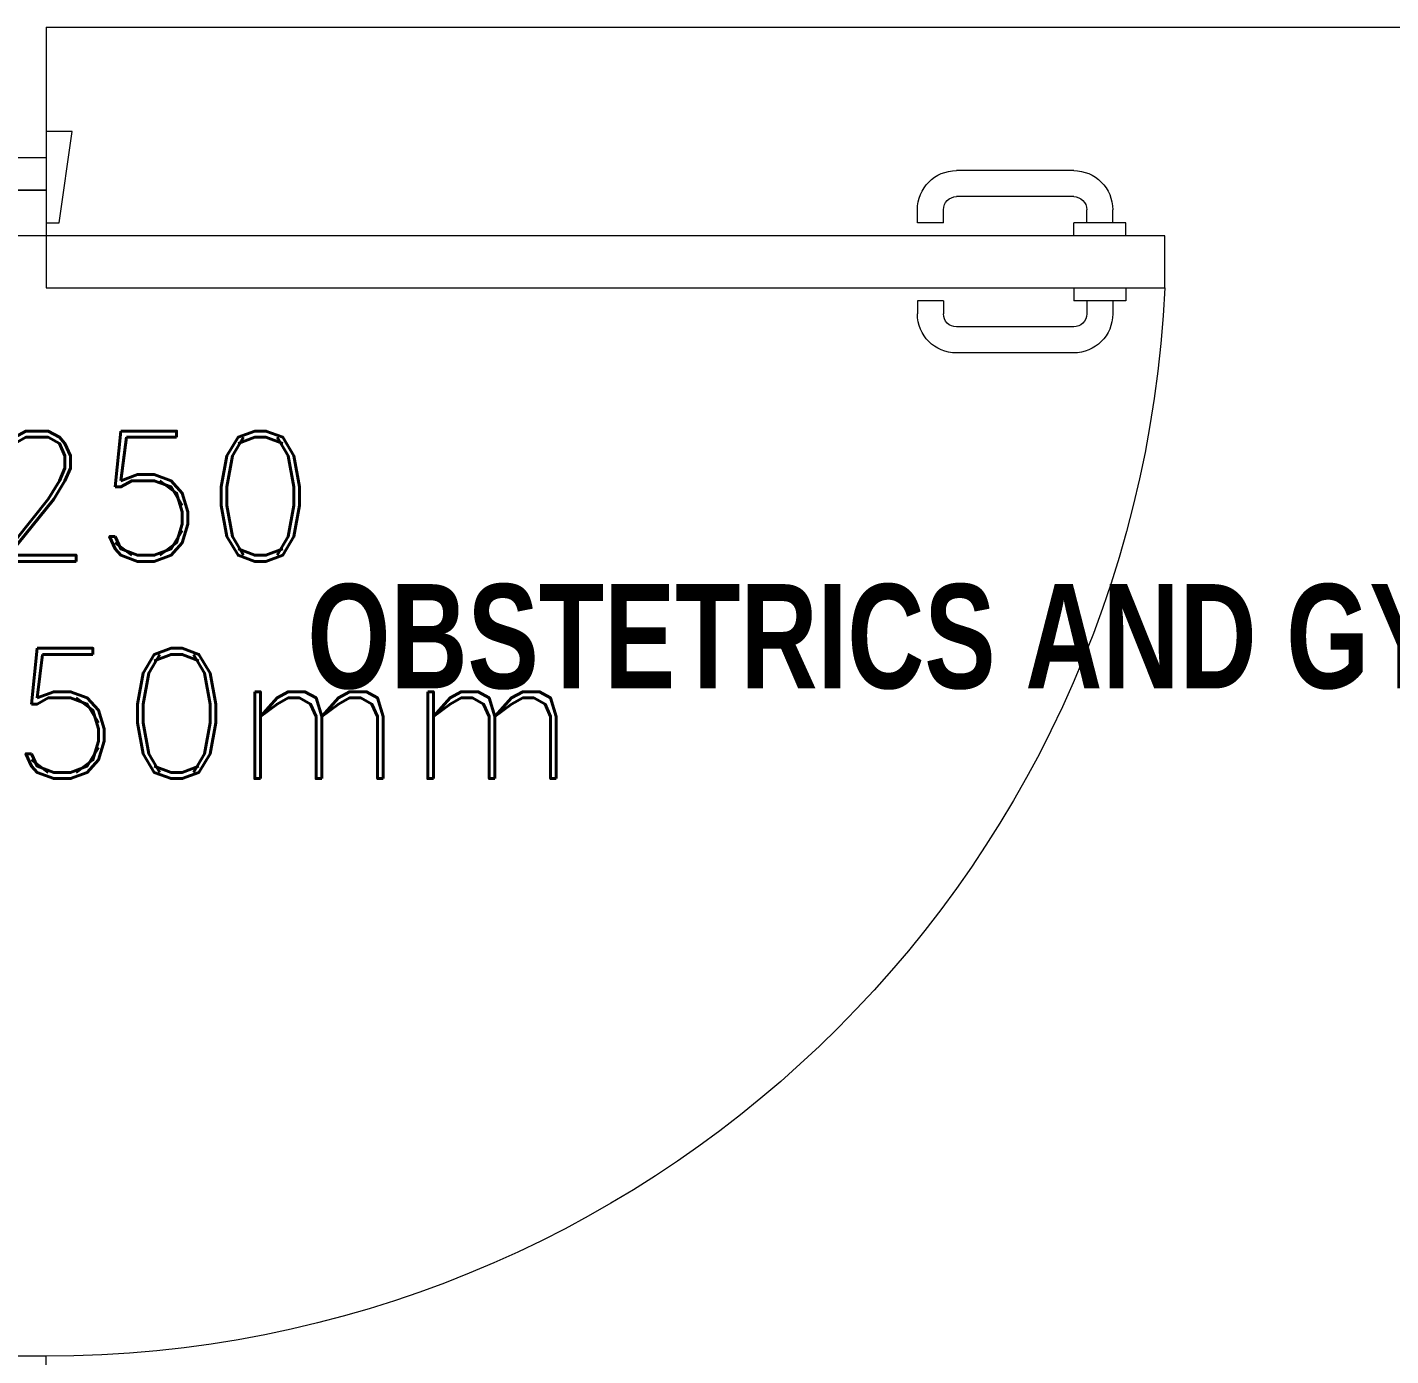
# Model space of a CAD drawing. Header units: millimetres. Extents: x -160614 to 59925, y -157025 to 0.
# Drawn here: x -46067 to -45020, y -112882 to -111863 of the extents above; entities that cross this region are included whole.
import ezdxf
from ezdxf import colors
from ezdxf.entities.mleader import LeaderData, LeaderLine
from ezdxf.math import Vec2, Vec3

# ---------------------------------------------------------------- set-up
doc = ezdxf.new("R2010")
doc.units = ezdxf.units.MM
doc.header["$LTSCALE"] = 8
for name, color, linetype, lineweight in [('72_EGR_BASE_TEXT', 9, 'Continuous', 5), ('72_EGR_EQP_TAG', 9, 'Continuous', 5), ('Walls', 9, 'Continuous', 5), ('Wooden Joinery', 9, 'Continuous', 5)]:
    doc.layers.add(name, color=color, linetype=linetype, lineweight=lineweight)
doc.layers.add('A-EXH', color=1, linetype='Continuous')
doc.layers.add('AC-EXHAUST-TXT', color=25, linetype='Continuous')
doc.styles.add('ROMAND', font='romand.shx')
doc.styles.add('X3G_ENTITY_9EC9', font='swisscl.ttf', dxfattribs={"height": 0.2})

# ---------------------------------------------------------------- blocks, each defined once
blk = doc.blocks.new('A$C72370EFE')
at = {"layer": 'Wooden Joinery'}
for p, q in [((-0.009999999999990905, -0.03000000000000114), (-0.01000000000010459, -0.07000000000000028)), ((0, -0.03000000000000114), (-0.009999999999990905, -0.03000000000000114)), ((0.04000000000019099, -0.03000000000000114), (0.0500000000001819, -0.03000000000000114)), ((0.0500000000001819, -0.03000000000000114), (0.05000000000029559, -0.07000000000000028)), ((-0.009999999999990905, -0.03999999999999915), (-0.01999999999998181, -0.03999999999999915)), ((0.0500000000001819, -0.03999999999999915), (0.0600000000001728, -0.03999999999999915)), ((-0.009999999999990905, -0.06000000000000227), (-0.01999999999998181, -0.06000000000000227)), ((0.0500000000001819, -0.06000000000000227), (0.0600000000001728, -0.06000000000000227)), ((-0.04999999999995453, -0.07000000000000028), (-0.04999999999984084, -0.1600000000000037)), ((-0.02999999999997272, -0.07000000000000028), (-0.02999999999985903, -0.1600000000000037)), ((0, -0.07000000000000028), (-0.009999999999990905, -0.07000000000000028)), ((0.04000000000019099, -0.07000000000000028), (0.0500000000001819, -0.07000000000000028)), ((0.07000000000016371, -0.07000000000000028), (0.07000000000005002, -0.1600000000000037)), ((0.09000000000014552, -0.07000000000000028), (0.09000000000003183, -0.1600000000000037)), ((-0.009999999999877218, -0.1700000000000017), (-0.01999999999986812, -0.1700000000000017)), ((-0.009999999999877218, -0.1700000000000017), (-0.009999999999877218, -0.1900000000000048)), ((0.05000000000006821, -0.1700000000000017), (0.06000000000005912, -0.1700000000000017)), ((0.05000000000006821, -0.1700000000000017), (0.05000000000006821, -0.1900000000000048)), ((-0.009999999999877218, -0.1900000000000048), (-0.01999999999986812, -0.1900000000000048)), ((0.05000000000006821, -0.1900000000000048), (0.06000000000005912, -0.1900000000000048))]:
    blk.add_line(p, q, dxfattribs=at)
for centre, radius, start, end in [((-0.01999999999998181, -0.07000000000000028), 0.03, 90, 180), ((0.0600000000001728, -0.07000000000000028), 0.03, 0, 90), ((-0.01999999999998181, -0.07000000000000028), 0.01, 90, 180), ((0.0600000000001728, -0.07000000000000028), 0.01, 0, 90), ((-0.01999999999986812, -0.1600000000000037), 0.03, 180, 270), ((-0.01999999999986812, -0.1600000000000037), 0.01, 180, 270), ((0.06000000000005912, -0.1600000000000037), 0.01, 270, 0), ((0.06000000000005912, -0.1600000000000037), 0.03, 270, 0)]:
    blk.add_arc(centre, radius, start, end, dxfattribs=at)
blk = doc.blocks.new('A$C5DAD61B4')
at = {"layer": 'Wooden Joinery'}
for points in [[(80.0034003558103, 959.0632679803384), (80.0034003558103, 969.0637476109405), (10.00004294095561, 979.0642272418336), (10.00004294095561, 959.0632679803384)], [(939.9976447881199, 959.063267980222), (939.9976447881199, 969.0637476109405), (1010.001002202975, 979.0642272417172), (1010.001002202742, 959.0632679802802)], [(70.00292072515003, 859.0632679803675), (70.00292072515003, 849.0627883495908), (-0.0004366899374872446, 839.0623087189888), (-0.0004366899374872446, 859.0632679803675)], [(120.005318878917, 859.0632679802511), (120.0053188809543, -0.0001446793876311858), (80.0034003580804, -0.0001446794458388467), (80.00340035604313, 859.0632679803675)], [(949.9981244192459, 859.0632679802511), (949.9981244192459, 849.062788349649), (1020.001481833868, 839.0623087189306), (1020.001481833868, 859.0632679803675)]]:
    blk.add_lwpolyline(points, close=True, dxfattribs=at)
for points in [[(45.0017216487322, 859.0632679803093), (45.0017216487322, 959.0632679803384), (20.00052257184871, 959.0632679804548), (20.00052257208154, 859.0632679804839), (45.0017216487322, 859.0632679803093)], [(45.00172164849937, 859.0632679806004), (80.00340035604313, 859.0632679803675), (80.00340035604313, 899.0651865034743), (90.0038799867034, 899.065186503125), (90.00387998693623, 959.0632679805713), (45.0017216487322, 959.0632679803384), (45.00172164849937, 859.0632679806004)], [(974.9993234954309, 859.0632679803675), (939.9976447881199, 859.0632679801929), (939.9976447878871, 899.065186503416), (929.9971651574597, 899.0651865031832), (929.997165156994, 959.0632679803966), (974.9993234949652, 959.0632679804548), (974.9993234954309, 859.0632679803675)], [(974.999323495198, 859.0632679803675), (974.9993234949652, 959.0632679804548), (1000.000522571849, 959.0632679803966), (1000.000522572082, 859.0632679803093), (974.999323495198, 859.0632679803675)]]:
    blk.add_lwpolyline(points, dxfattribs=at)
blk.add_arc((80.00340035604313, 859.0632679803675), 859.9942444320768, 272.6660275778568, 0, dxfattribs=at)
at = {"layer": 'Wooden Joinery', "xscale": 999.9999999998854, "yscale": 999.9999999998854, "zscale": 999.9999999998854, "rotation": 180}
blk.add_blockref('A$C72370EFE', (120.0053188811871, -0.000144679271215864), dxfattribs=at)
blk = doc.blocks.new('1stF')
at = {"layer": 'Walls', "color": 9}
for p, q in [((-46052.34296296962, -111862.6130425681, 0.1044569282078957), (-46052.34296296962, -111962.613042568, 0.1044569282078957)), ((-46052.34296296962, -111862.6130425681, 0.1044569282078957), (-43632.34296296962, -111862.613042568, 0.1044569282078957)), ((-46152.34296296962, -111962.613042568, 0.1044569282078957), (-46052.34296296962, -111962.613042568, 0.1044569282078957))]:
    blk.add_line(p, q, dxfattribs=at)
at = {"layer": 'Wooden Joinery', "color": 9, "xscale": -1, "rotation": 90}
blk.add_blockref('A$C5DAD61B4', (-45193.27969498938, -111942.612519996, 0.1044569282078957), dxfattribs=at)
at = {"layer": '72_EGR_BASE_TEXT', "color": 9, "insert": (-44355.15496690792, -112290.0376634281, 0.0002193155963882332), "char_height": 80, "width": 3714.666402672417, "attachment_point": 2, "style": 'X3G_ENTITY_9EC9'}
blk.add_mtext('{\\fSwis721 LtCn BT|b1|i0|c0|p34;OBSTETRICS AND GYNAECOLOGY CONSULTATION / EXAMINATION ROOM}', dxfattribs=at)
blk = doc.blocks.new('HVACFF')
at = {"layer": 'AC-EXHAUST-TXT'}
ml = blk.add_multileader_mtext('Standard', dxfattribs=at)
ml.set_content('{\\C152;\\c12285479;EAD:%%C250}\\P{\\C1;IL=-350mm}', color=256, style='ROMAND')
ml.set_leader_properties(color=256)
ml.build(insert=Vec2(0, 0))
ml.multileader.update_dxf_attribs({"text_left_attachment_type": 2, "text_right_attachment_type": 2, "dogleg_length": 487.7051664219338, "arrow_head_size": 100})
ctx = ml.context
ctx.base_point, ctx.char_height, ctx.arrow_head_size, ctx.landing_gap_size, ctx.plane_origin, ctx.plane_x_axis, ctx.plane_y_axis = Vec3(-46542.05291830223, -112305.8999429771, 4.194520057887719e-09), 100, 100, 50, Vec3(-41539.45103799843, -117616.3427723711, -1.154786174164732e-08), Vec3(0.9999999999453071, -1.045877037983423e-05, 3.383039458371172e-23), Vec3(1.045877037983423e-05, 0.9999999999453071, 2.964448994077271e-12)
ctx.left_attachment, ctx.right_attachment = 2, 2
notes = []
notes.append((ctx, [(0, (1, 1, 0), (-46707.61898387702, -112305.8982113597, 4.194520057882119e-09), (0.9999999999453071, -1.045877037983423e-05, 3.383039458371172e-23), 165.5660655838383, [(2, [(-47120.42617856886, -112618.7273934833, 3.267141104786741e-09)], 0, [])])]))
ctx.mtext.insert, ctx.mtext.text_direction, ctx.mtext.rotation, ctx.mtext.flow_direction, ctx.mtext.extrusion = Vec3(-46492.05152380225, -112172.5671325896, 4.589779923766381e-09), Vec3(0.9999999999453071, -1.045877037983423e-05, 3.383039458371172e-23), 6.283174848409206, 5, Vec3(-3.100452516275057e-17, -2.964448993913593e-12, 1)
for ctx, leaders in notes:
    for number, flags, end, landing, length, lines in leaders:
        leader = LeaderData()
        leader.index, (leader.has_last_leader_line, leader.has_dogleg_vector, leader.attachment_direction) = number, flags
        leader.last_leader_point, leader.dogleg_vector, leader.dogleg_length = Vec3(end), Vec3(landing), length
        for number, points, colour, breaks in lines:
            line = LeaderLine()
            line.index, line.vertices, line.color, line.breaks = number, Vec3.list(points), colors.encode_raw_color(colour), breaks
            leader.lines.append(line)
        ctx.leaders.append(leader)

msp = doc.modelspace()

# ---------------------------------------------------------------- block references
at = {"layer": '72_EGR_EQP_TAG'}
msp.add_blockref('1stF', (0, 0), dxfattribs=at)
at = {"layer": 'A-EXH'}
msp.add_blockref('HVACFF', (0, 0), dxfattribs=at)

doc.saveas('drawing.dxf')
